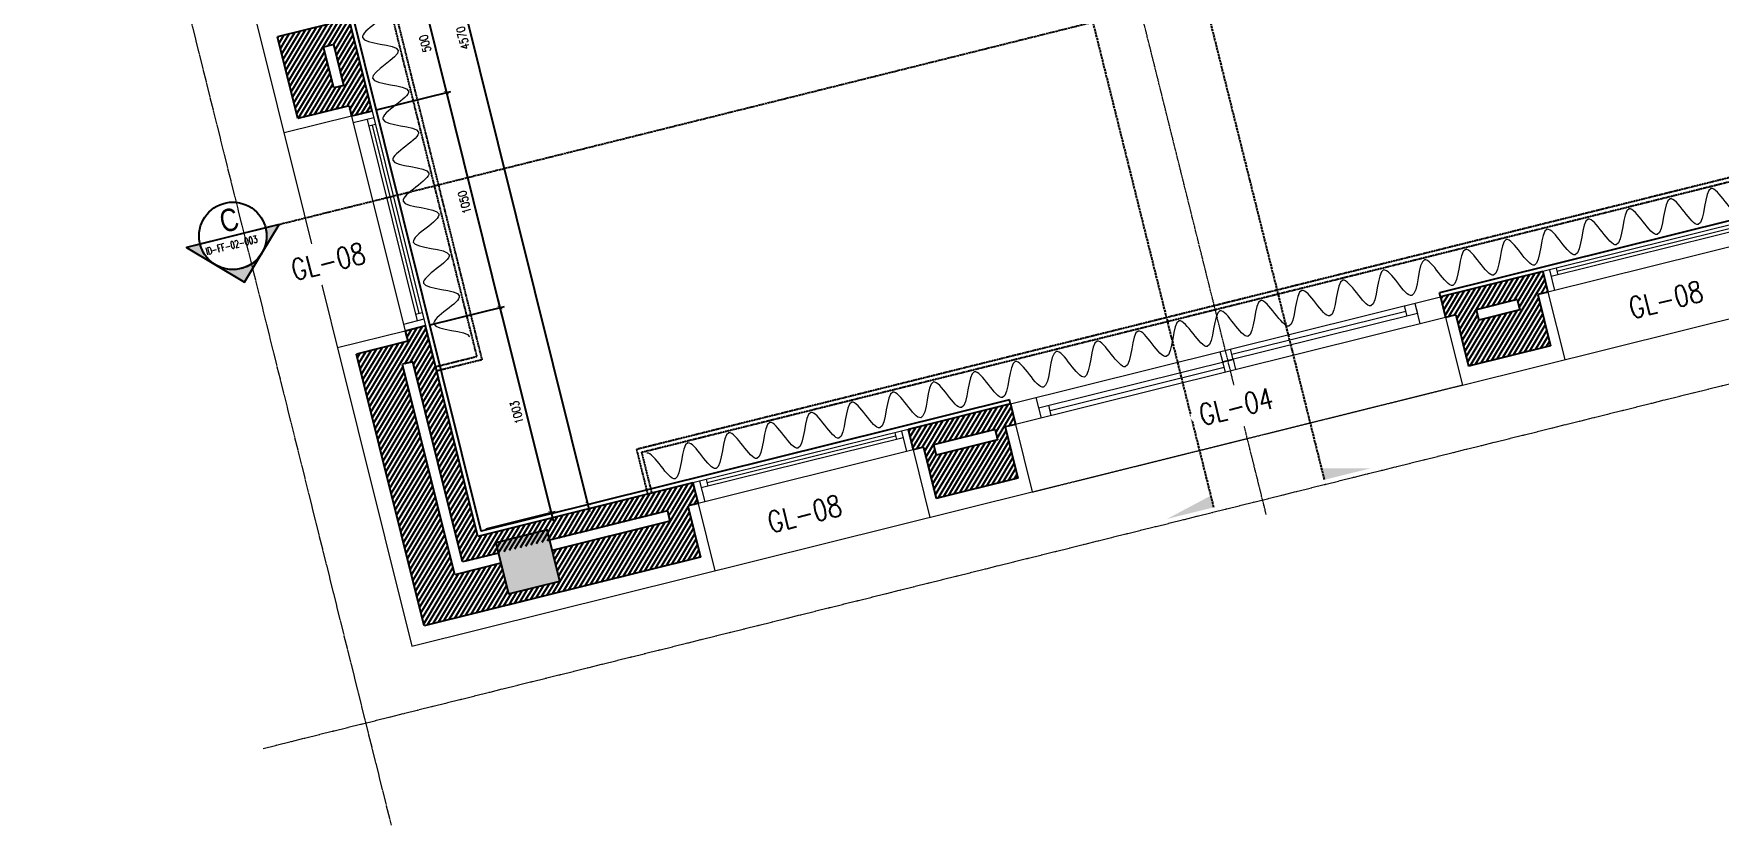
# Model space of a CAD drawing. Header units: inches. Extents: x 122939 to 389145, y 29603 to 574065.
# Drawn here: x 337539 to 345527, y 491025 to 494778 of the extents above; entities that cross this region are included whole.
import ezdxf
from ezdxf.enums import TextEntityAlignment as Align

# ---------------------------------------------------------------- set-up
doc = ezdxf.new("R2010")
doc.units = ezdxf.units.IN
doc.header["$MEASUREMENT"] = 0
doc.set_wipeout_variables(frame=1)
for name, pattern in [('ACAD_ISO04W100', [30, 24, -3, 0, -3]), ('ACAD_ISO10W100', [18, 12, -3, 0, -3]), ('CENTERX2', [4, 2.5, -0.5, 0.5, -0.5]), ('DRAWING LIST$0$PHANTOM-Z', [69.2, 60, -1.4, 2.5, -1.4, 2.5, -1.4]), ('HIDDEN', [0.375, 0.25, -0.125]), ('PHANTOM-Z', [69.2, 60, -1.4, 2.5, -1.4, 2.5, -1.4])]:
    doc.linetypes.add(name, pattern=pattern)
for name, color, linetype in [('0 toilet wall finishing', 8, 'Continuous'), ('A-AXIS', 1, 'Continuous'), ('A-Plaster', 2, 'Continuous'), ('A-WALL', 7, 'Continuous'), ('column', 3, 'Continuous'), ('CQ Wall hatch_CHB', 8, 'Continuous'), ('DETAIL', 1, 'Continuous'), ('Layer7', 8, 'Continuous')]:
    doc.layers.add(name, color=color, linetype=linetype)
for name, color, linetype, lineweight in [('a-cut', 30, 'PHANTOM-Z', 18), ('A-Dim-ID', 9, 'Continuous', 20), ('A-DOOR', 134, 'Continuous', 18), ('A-GLAZ', 134, 'Continuous', 18), ('A-GLAZ-IDEN', 3, 'Continuous', 18), ('A-WALL-TILE', 8, 'Continuous', 9), ('CUTTING LN', 162, 'ACAD_ISO10W100', 25), ('GRC', 41, 'Continuous', 0), ('XREF-V2-FF_COLS$0$A-COLS-PATT', 253, 'Continuous', 20)]:
    doc.layers.add(name, color=color, linetype=linetype, lineweight=lineweight)
doc.styles.add('ID-ARIAL', font='arial.ttf')
doc.styles.add('ID-ROMA', font='ROMANS.shx', dxfattribs={"width": 0.8})
doc.styles.add('ST9', font='romans.shx', dxfattribs={"width": 0.8})
doc.styles.add('TXT2', font='romans.shx', dxfattribs={"width": 0.9})
doc.dimstyles.new('DIM-20', dxfattribs={"dimscale": 1000, "dimtxt": 0.044, "dimasz": 0.035, "dimexe": 0.022, "dimexo": 0.022, "dimgap": 0.022, "dimtad": 1, "dimdec": 0, "dimzin": 0, "dimdsep": 46, "dimtxsty": 'ST9', "dimblk1": 'ARCHTICK', "dimblk2": 'ARCHTICK', "dimsah": 1, "dimcen": 0.088, "dimdle": 0.04, "dimclrd": 256, "dimclre": 256, "dimclrt": 3, "dimadec": 0, "dimazin": 0, "dimtfac": 1, "dimtdec": 0, "dimtix": 1, "dimtofl": 0, "dimtmove": 1, "dimatfit": 3, "dimldrblk": 'CLOSED', "dimfxl": 1, "dimtolj": 1, "dimtzin": 0, "dimarcsym": 0})
pattern_1 = [(225, (-40481.279, -100842.32), (13.258252, -13.258252), [])]

# ---------------------------------------------------------------- blocks, each defined once
blk = doc.blocks.new('DRAWING LIST$0$tail')
at = {"color": 3}
blk.add_solid([(0, 0), (0, 0.125), (0.5, 0)], dxfattribs=at)
blk = doc.blocks.new('XCROSS')
h = blk.add_hatch(color=6)
edge = h.paths.add_edge_path()
edge.add_arc((8059.8, -1671.7), 160, 180, 360, ccw=False)
edge.add_line((7899.8, -1671.7), (7833.5, -1671.7))
edge.add_line((7833.5, -1671.7), (7946.7, -1784.8))
edge.add_line((7946.7, -1784.8), (8059.8, -1897.9))
edge.add_line((8059.8, -1897.9), (8172.9, -1784.8))
edge.add_line((8172.9, -1784.8), (8286.1, -1671.7))
edge.add_line((8286.1, -1671.7), (8219.8, -1671.7))
at = {"color": 181}
blk.add_line((8219.8, -1671.7, 0), (7899.8, -1671.7, 0), dxfattribs=at)
at = {"color": 181, "elevation": 0}
blk.add_lwpolyline([(8219.8, -1671.7, -1), (7899.8, -1671.7), (7833.5, -1671.7), (7946.7, -1784.8), (8059.8, -1897.9), (8172.9, -1784.8), (8286.1, -1671.7)], format="xyb", close=True, dxfattribs=at)
at = {"color": 181}
blk.add_circle((8059.8, -1671.7, 0), 160, dxfattribs=at)
at = {"layer": 'A-AXIS', "elevation": 0}
blk.add_lwpolyline([(8273.2, -1671.7), (7846.4, -1671.7)], dxfattribs=at)
at = {"layer": 'CUTTING LN', "linetype": 'ACAD_ISO04W100', "ltscale": 0.5}
for p, q in [((12259.1, 1980.9, 0), (12259.1, -4042.7, 0)), ((12799.4, 1980.9, 0), (12799.4, -4042.7, 0)), ((8286.1, -1671.7, 0), (17078.1, -1671.7, 0))]:
    blk.add_line(p, q, dxfattribs=at)
at = {"linetype": 'DRAWING LIST$0$PHANTOM-Z', "xscale": -456, "yscale": 456, "zscale": 456, "rotation": 359.9999999999816}
blk.add_blockref('DRAWING LIST$0$tail', (12259.1, -4042.7, 0), dxfattribs=at)
at = {"linetype": 'DRAWING LIST$0$PHANTOM-Z', "xscale": 456.0000000000005, "yscale": 456.0000000000005, "zscale": 456.0000000000005}
blk.add_blockref('DRAWING LIST$0$tail', (12799.4, -4042.7, 0), dxfattribs=at)
at = {"color": 254, "transparency": 16777216, "style": 'ID-ARIAL', "width": 0.8}
blk.add_text('C', height=106.8, rotation=360, dxfattribs=at).set_placement((8017.3, -1647.7, 0))
at = {"color": 0, "ltscale": 2, "transparency": 16777216, "style": 'ID-ROMA', "width": 0.7}
blk.add_text('ID-FF-02-003', height=34.495, rotation=360, dxfattribs=at).set_placement((7917, -1730.1, 0))
blk = doc.blocks.new('_ARCHTICK')
at = {"color": 0, "linetype": 'ByBlock', "const_width": 0.15}
blk.add_lwpolyline([(-0.5, -0.5), (0.5, 0.5)], dxfattribs=at)
blk = doc.blocks.new('*D60')
at = {"layer": 'A-Dim-ID', "lineweight": -2, "transparency": 16777216}
for p, q in [((339043.7, 494902), (339395.9, 494989.6)), ((339364.8, 495023.1), (339504.9, 494460.3)), ((339164.4, 494416.8), (339516.6, 494504.4))]:
    blk.add_line(p, q, dxfattribs=at)
at = {"layer": 'Defpoints', "color": 0, "transparency": 16777216}
for p in [(339022.3, 494896.7), (339495.2, 494499.1), (339143.1, 494411.5)]:
    blk.add_point(p, dxfattribs=at)
at = {"layer": 'A-Dim-ID', "lineweight": -2, "transparency": 16777216, "xscale": 20, "yscale": 20, "zscale": 20}
for p, rotation in [((339374.5, 494984.3), 103.9714232829857), ((339495.2, 494499.1), 283.9714232829857)]:
    blk.add_blockref('_ARCHTICK', p, dxfattribs=dict(at, rotation=rotation))
at = {"layer": 'A-Dim-ID', "color": 3, "transparency": 16777216, "insert": (339394.1, 494731.5), "char_height": 40, "attachment_point": 5, "rotation": 103.97142, "style": 'ST9'}
blk.add_mtext('\\A1;500', dxfattribs=at)
blk = doc.blocks.new('_CLOSED')
at = {"color": 0, "linetype": 'ByBlock'}
for p, q in [((-1, 0.17), (0, 0)), ((-1, 0.17), (-1, -0.17)), ((0, 0), (-1, -0.17)), ((0, 0), (-1, 0))]:
    blk.add_line(p, q, dxfattribs=at)
blk = doc.blocks.new('*D61')
at = {"layer": 'A-Dim-ID', "lineweight": -2, "transparency": 16777216}
for p, q in [((339164.4, 494416.8), (339516.6, 494504.4)), ((339485.6, 494537.9), (339758.4, 493441.3)), ((339417.9, 493397.8), (339770.1, 493485.4))]:
    blk.add_line(p, q, dxfattribs=at)
at = {"layer": 'Defpoints', "color": 0, "transparency": 16777216}
for p in [(339143.1, 494411.5), (339748.7, 493480.1), (339396.6, 493392.5)]:
    blk.add_point(p, dxfattribs=at)
at = {"layer": 'A-Dim-ID', "lineweight": -2, "transparency": 16777216, "xscale": 20, "yscale": 20, "zscale": 20}
for p, rotation in [((339495.2, 494499.1), 103.9714232829857), ((339748.7, 493480.1), 283.9714232829857)]:
    blk.add_blockref('_ARCHTICK', p, dxfattribs=dict(at, rotation=rotation))
at = {"layer": 'A-Dim-ID', "color": 3, "transparency": 16777216, "insert": (339581.2, 493979.5), "char_height": 40, "attachment_point": 5, "rotation": 103.97142, "style": 'ST9'}
blk.add_mtext('\\A1;1050', dxfattribs=at)
blk = doc.blocks.new('*D62')
at = {"layer": 'A-Dim-ID', "lineweight": -2, "transparency": 16777216}
for p, q in [((339417.9, 493397.8), (339770.1, 493485.4)), ((339739.1, 493519), (340000.5, 492468.3)), ((339684.3, 492430.9), (340012.2, 492512.5))]:
    blk.add_line(p, q, dxfattribs=at)
at = {"layer": 'Defpoints', "color": 0, "transparency": 16777216}
for p in [(339396.6, 493392.5, 0), (339990.8, 492507.1), (339662.9, 492425.6, 0)]:
    blk.add_point(p, dxfattribs=at)
at = {"layer": 'A-Dim-ID', "lineweight": -2, "transparency": 16777216, "xscale": 20, "yscale": 20, "zscale": 20}
for p, rotation in [((339748.7, 493480.1), 103.9714232829857), ((339990.8, 492507.1), 283.9714232829857)]:
    blk.add_blockref('_ARCHTICK', p, dxfattribs=dict(at, rotation=rotation))
at = {"layer": 'A-Dim-ID', "color": 3, "transparency": 16777216, "insert": (339829, 492983.5), "char_height": 40, "attachment_point": 5, "rotation": 103.97142, "style": 'ST9'}
blk.add_mtext('\\A1;1003', dxfattribs=at)
blk = doc.blocks.new('*D72')
at = {"layer": 'A-Dim-ID', "lineweight": -2, "transparency": 16777216}
for p, q in [((340175.4, 492511.9), (339052.8, 497023.9)), ((340144.4, 492545.4), (340144.4, 492545.4))]:
    blk.add_line(p, q, dxfattribs=at)
at = {"layer": 'Defpoints', "color": 0, "transparency": 16777216}
for p in [(339062.5, 496985.1, 0), (339062.5, 496985.1), (340165.8, 492550.7, 0)]:
    blk.add_point(p, dxfattribs=at)
at = {"layer": 'A-Dim-ID', "lineweight": -2, "transparency": 16777216, "xscale": 20, "yscale": 20, "zscale": 20}
for p, rotation in [((339062.5, 496985.1), 103.9714232829857), ((340165.8, 492550.7), 283.9714232829857)]:
    blk.add_blockref('_ARCHTICK', p, dxfattribs=dict(at, rotation=rotation))
at = {"layer": 'A-Dim-ID', "color": 3, "transparency": 16777216, "insert": (339573.4, 494757.8), "char_height": 40, "attachment_point": 5, "rotation": 103.97142, "style": 'ST9'}
blk.add_mtext('\\A1;4570', dxfattribs=at)
blk = doc.blocks.new('TAG-WIN')
at = {"color": 1}
blk.add_wipeout([(-3.34, 0), (3.34, 0), (4.5, 2.01), (3.34, 4), (-3.34, 4), (-4.5, 2)], dxfattribs=at)
at = {"color": 2, "style": 'TXT2', "width": 0.8}
blk.add_attdef('AW01', text='', height=2, dxfattribs=at).set_placement((0, 2), align=Align.MIDDLE)
blk = doc.blocks.new('floor plan')
at = {"layer": 'CQ Wall hatch_CHB'}
h = blk.add_hatch(dxfattribs=at)
h.set_pattern_fill('ANSI31,_O', color=8, scale=150, angle=166.02858)
h.set_pattern_definition(pattern_1)
h.paths.add_polyline_path([(-3831.4, -4185.5), (-4031.4, -4185.5), (-4031.4, -5513.2), (-2681.6, -5513.2), (-2681.6, -5263.2), (-2781.6, -5263.2), (-2781.4, -5313.2), (-3356.7, -5313.2), (-3356.7, -5462.9), (-3781.4, -5462.9), (-3606.7, -5462.9), (-3606.7, -5313.2), (-3831.4, -5313.2), (-3831.4, -4285.5), (-3781.6, -4285.5), (-3781.6, -4185.5)])
h.paths.add_polyline_path([(-4031.4, -1485.5), (-3781.6, -1485.5), (-3781.7, -1385.5), (-3831.7, -1385.5), (-3831.4, -527.9), (-4031.4, -528.2)])
h.paths.add_polyline_path([(-3831.4, -2635.5), (-4031.4, -2635.5), (-4031.4, -3035.5), (-3781.6, -3035.5), (-3781.6, -2935.5), (-3831.4, -2935.5), (-3831.4, -2735.5), (-3781.7, -2735.5), (-3781.6, -2635.5)])
h = blk.add_hatch(dxfattribs=at)
h.set_pattern_fill('ANSI31,_O', color=8, scale=150, angle=166.02858)
h.set_pattern_definition(pattern_1)
h.paths.add_polyline_path([(-3681.4, -4135.5), (-3781.4, -4135.5), (-3781.4, -5263.2), (-3181.4, -5263.2), (-3181.4, -5263.2), (-2631.7, -5263.2), (-2631.7, -5163.2), (-3681.4, -5163.2)])
h.paths.add_polyline_path([(-3681.4, -2585.5), (-3781.4, -2585.5), (-3781.4, -3085.5), (-3681.4, -3085.5)])
h.paths.add_polyline_path([(-3781.4, -1535.5), (-3681.4, -1535.5), (-3681.4, -527.9), (-3781.4, -527.9)])
h = blk.add_hatch(dxfattribs=at)
h.set_pattern_fill('ANSI31,_O', color=8, scale=150, angle=166.02858)
h.set_pattern_definition(pattern_1)
h.paths.add_polyline_path([(-1131.7, -5513.2), (-1131.7, -5263.2), (-1081.7, -5263.2), (-1081.7, -5163.2), (-1131.7, -5163.2), (-1581.7, -5163.2), (-1581.7, -5263.2), (-1181.4, -5263.2), (-1181.4, -5313.2), (-1481.7, -5313.2), (-1481.7, -5263.2), (-1531.7, -5263.2), (-1531.7, -5313.2), (-1531.7, -5513.2)])
h = blk.add_hatch(dxfattribs=at)
h.set_pattern_fill('ANSI31,_O', color=8, scale=150, angle=166.02858)
h.set_pattern_definition(pattern_1)
h.paths.add_polyline_path([(1168.3, -5313.2), (1168.3, -5263.2), (1368.3, -5263.2), (1368.3, -5313.2)], flags=16)
h.paths.add_polyline_path([(1468.3, -5513.2), (1468.3, -5263.2), (1518.3, -5263.2), (1518.3, -5163.2), (1018.3, -5163.2), (1018.3, -5263.2), (1068.3, -5263.2), (1068.4, -5513.2)])
at = {"layer": 'XREF-V2-FF_COLS$0$A-COLS-PATT'}
blk.add_hatch(color=256, dxfattribs=at).paths.add_polyline_path([(-3606.4, -5462.9), (-3356.4, -5462.9), (-3356.4, -5212.9), (-3606.4, -5212.9)])
at = {"layer": 'A-DOOR'}
for p, q in [((-6.7, -5213.2, 0), (-6.7, -5163.2, 0)), ((-6.7, -5188.2, 0), (843.3, -5188.2, 0)), ((843.3, -5213.2, 0), (843.3, -5163.2, 0)), ((-906.7, -5263.2, 0), (-906.7, -5213.2, 0)), ((-906.7, -5238.2, 0), (-56.7, -5238.2, 0)), ((-56.7, -5263.2, 0), (-56.7, -5213.2, 0))]:
    blk.add_line(p, q, dxfattribs=at)
at = {"layer": 'A-DOOR', "color": 9, "linetype": 'HIDDEN'}
blk.add_line((-1081.7, -5593.2), (1018.3, -5593.2, 0), dxfattribs=at)
at = {"layer": 'A-DOOR'}
blk.add_lwpolyline([(-1081.7, -5263.2), (-1081.7, -5163.2), (1018.3, -5163.2), (1018.3, -5263.2)], close=True, dxfattribs=at)
for points in [[(-1081.7, -5163.2), (-956.7, -5163.2), (-956.7, -5263.2)], [(893.3, -5163.2), (893.3, -5213.2), (-56.7, -5213.2), (-56.7, -5163.2)], [(893.3, -5163.2), (893.3, -5263.2)], [(-956.7, -5213.2), (-6.7, -5213.2), (-6.7, -5263.2)]]:
    blk.add_lwpolyline(points, dxfattribs=at)
at = {"layer": 'A-GLAZ'}
for p, q in [((-3781.7, -3085.5), (-3781.6, -4135.5)), ((-3681.7, -3085.5), (-3681.6, -4135.5)), ((-3681.7, -3118), (-3781.7, -3118)), ((-3714.2, -3118), (-3714.1, -4103)), ((-3681.7, -3150.5), (-3714.2, -3150.5)), ((-3697.9, -3150.5), (-3697.9, -4070.5)), ((-3681.6, -4070.5), (-3714.1, -4070.5)), ((-3681.6, -4103), (-3781.6, -4103)), ((-1581.7, -5163.2, 0), (-2631.7, -5163.2, 0)), ((-2599.2, -5163.2, 0), (-2599.2, -5263.2, 0)), ((-2566.7, -5163.2, 0), (-2566.7, -5195.7, 0)), ((-1646.7, -5179.4, 0), (-2566.7, -5179.4, 0)), ((-1646.7, -5163.2, 0), (-1646.7, -5195.7, 0)), ((-1614.2, -5163.2, 0), (-1614.2, -5263.2, 0)), ((2568.3, -5163.2, 0), (1518.3, -5163.2, 0)), ((1550.8, -5163.2, 0), (1550.8, -5263.2, 0)), ((1583.3, -5163.2, 0), (1583.3, -5195.7, 0)), ((2503.3, -5179.4, 0), (1583.3, -5179.4, 0)), ((-1581.7, -5263.2, 0), (-2631.7, -5263.2, 0)), ((-1614.2, -5195.7, 0), (-2599.2, -5195.7, 0)), ((2568.3, -5263.2, 0), (1518.3, -5263.2, 0)), ((2535.8, -5195.7, 0), (1550.8, -5195.7, 0))]:
    blk.add_line(p, q, dxfattribs=at)
at = {"layer": 'A-Plaster'}
for p, q in [((-1081.7, -5163.2), (-1081.7, -5143.2, 0)), ((1018.3, -5163.2), (1018.3, -5143.2))]:
    blk.add_line(p, q, dxfattribs=at)
at = {"layer": 'A-Plaster', "elevation": 0}
for points in [[(-1081.7, -5143.2), (-3661.7, -5143.2), (-3660.8, -568.5)], [(3598.3, -568.5), (3598.3, -5143.2), (1018.3, -5143.2)]]:
    blk.add_lwpolyline(points, dxfattribs=at)
at = {"layer": 'A-WALL'}
for p, q in [((-4031.7, -3035.5), (-4031.7, -2635.5)), ((-3781.6, -2635.5), (-4031.7, -2635.5)), ((-3681.6, -3085.5), (-3681.6, -2585.5)), ((-3831.7, -2935.5), (-3831.7, -2735.5)), ((-3781.6, -2735.5), (-3831.6, -2735.5)), ((-3781.7, -2935.5, 0), (-3781.7, -2735.5, 0)), ((-3781.6, -2935.5), (-3831.6, -2935.5)), ((-3781.6, -3035.5), (-4031.7, -3035.5)), ((-3781.6, -3035.5), (-3781.6, -3085.5)), ((-3681.6, -3085.5), (-3781.6, -3085.5)), ((-3781.6, -4135.5), (-3781.6, -4185.5, 0)), ((-3681.6, -4135.5), (-3781.6, -4135.5)), ((-3681.7, -5163.2), (-3681.6, -4135.5)), ((-4031.7, -5513.2), (-4031.7, -4185.5)), ((-3781.6, -4185.5), (-4031.7, -4185.5)), ((-3831.7, -5313.2), (-3831.7, -4285.5)), ((-3781.6, -4285.5), (-3831.6, -4285.5)), ((-3781.7, -5263.2), (-3781.7, -4285.5, 0)), ((-2631.7, -5163.2, 0), (-3681.7, -5163.2)), ((-2631.7, -5163.2, 0), (-2631.7, -5263.2, 0)), ((-1581.7, -5163.2, 0), (-1581.7, -5263.2, 0)), ((-1081.7, -5163.2), (-1581.7, -5163.2, 0)), ((-1081.7, -5163.2), (-1081.7, -5263.2)), ((1518.3, -5163.2, 0), (1018.3, -5163.2)), ((1018.3, -5163.2), (1018.3, -5263.2)), ((1518.3, -5163.2, 0), (1518.3, -5263.2, 0)), ((-3606.7, -5263.2), (-3781.7, -5263.2, 0)), ((-3781.7, -5263.2, 0), (-3781.7, -5263.2)), ((-2781.6, -5263.2, 0), (-3356.7, -5263.2, 0)), ((-2781.6, -5263.2, 0), (-2781.6, -5313.2, 0)), ((-2631.7, -5263.2, 0), (-2681.6, -5263.2)), ((-2681.6, -5263.2, 0), (-2681.6, -5513.2, 0)), ((-1531.7, -5263.2, 0), (-1581.7, -5263.2, 0)), ((-1531.7, -5263.2, 0), (-1531.7, -5513.2, 0)), ((-1481.7, -5263.2, 0), (-1481.7, -5313.2, 0)), ((-1181.7, -5263.2), (-1481.7, -5263.2, 0)), ((-1181.7, -5263.2), (-1181.7, -5313.2)), ((-1081.7, -5263.2), (-1131.7, -5263.2, 0)), ((-1131.7, -5263.2), (-1131.7, -5513.2)), ((1068.3, -5263.2), (1018.3, -5263.2)), ((1068.3, -5263.2), (1068.3, -5513.2)), ((1368.3, -5263.2, 0), (1168.3, -5263.2, 0)), ((1168.3, -5263.2), (1168.3, -5313.2)), ((1368.3, -5263.2, 0), (1368.3, -5313.2, 0)), ((1518.3, -5263.2, 0), (1468.3, -5263.2)), ((1468.3, -5263.2, 0), (1468.3, -5513.2, 0)), ((-3606.7, -5313.2), (-3831.7, -5313.2)), ((-2781.6, -5313.2, 0), (-3356.7, -5313.2, 0)), ((-1181.7, -5313.2), (-1481.7, -5313.2, 0)), ((1368.3, -5313.2, 0), (1168.3, -5313.2, 0)), ((-2681.6, -5513.2, 0), (-4031.7, -5513.2)), ((-1131.7, -5513.2, 0), (-1531.7, -5513.2, 0)), ((1468.3, -5513.2, 0), (1068.3, -5513.2, 0))]:
    blk.add_line(p, q, dxfattribs=at)
at = {"layer": 'A-WALL-TILE'}
for p, q in [((-4111.7, -607.9), (-4111.7, -5593.2)), ((-3781.6, -3085.5), (-4111.6, -3085.5)), ((-3781.6, -4135.5), (-4111.6, -4135.5)), ((-2631.7, -5263.2, 0), (-2631.7, -5593.2, 0)), ((-1581.7, -5263.2, 0), (-1581.7, -5593.2, 0)), ((-1081.7, -5263.2), (-1081.7, -5593.2)), ((1018.3, -5263.2), (1018.3, -5593.2)), ((1518.3, -5263.2, 0), (1518.3, -5593.2, 0)), ((-4111.7, -5593.2), (-1081.7, -5593.2)), ((1018.3, -5593.2), (4048.3, -5593.2))]:
    blk.add_line(p, q, dxfattribs=at)
at = {"layer": 'column'}
blk.add_lwpolyline([(-3606.4, -5462.9), (-3356.4, -5462.9), (-3356.4, -5212.9), (-3606.4, -5212.9)], close=True, dxfattribs=at)
at = {"layer": 'A-GLAZ-IDEN', "xscale": 49.99999999999999, "yscale": 49.99999999999999, "zscale": 49.99999999999999}
for p, values in [((-2154.1, -5533.1, 0), {'AW01': 'GL-08'}), ((-46.9, -5533.1, 0), {'AW01': 'GL-04'}), ((2051.9, -5533.1, 0), {'AW01': 'GL-08'})]:
    blk.add_blockref('TAG-WIN', p, dxfattribs=at).add_auto_attribs(values)
blk.add_blockref('TAG-WIN', (-4056, -3827.5, 0), dxfattribs=at).add_auto_attribs({'AW01': 'GL-08'})
blk = doc.blocks.new('curtain2')
at = {"layer": 'A-GLAZ'}
blk.add_line((7730, 2442.6), (7762.5, 2442.6), dxfattribs=at)
at = {"layer": 'DETAIL', "color": 8, "lineweight": 0, "ltscale": 500}
for points in [[(619.6, 4155.4), (616.5, 4122.4), (321.2, 4056.1), (769.6, 3956.5), (319.6, 3856.5), (769.6, 3756.5), (319.6, 3656.5), (769.6, 3556.5), (319.6, 3456.5), (769.6, 3356.5), (319.6, 3256.5), (769.6, 3156.5), (319.6, 3056.5), (769.6, 2956.5), (320, 2856.6), (618.8, 2790), (619.6, 2756.7)], [(7551.3, 4155.4), (7554.3, 4122.4), (7849.7, 4056.1), (7401.2, 3956.5), (7851.2, 3856.5), (7401.2, 3756.5), (7851.2, 3656.5), (7401.2, 3556.5), (7851.2, 3456.5), (7401.2, 3356.5), (7851.2, 3256.5), (7401.2, 3156.5), (7851.2, 3056.5), (7401.2, 2956.5), (7850.8, 2856.6), (7552, 2790), (7551.2, 2756.7)], [(619.6, 2756.7), (616.5, 2723.7), (321.2, 2657.4), (769.6, 2557.8), (319.6, 2457.8), (769.6, 2357.8), (319.6, 2257.8), (769.6, 2157.8), (319.6, 2057.8), (769.6, 1957.8), (319.6, 1857.8), (769.6, 1757.8), (319.6, 1657.8), (769.6, 1557.8), (320, 1457.8), (618.9, 1391.3), (619.6, 1358)], [(7551.2, 2756.7), (7554.3, 2723.7), (7849.6, 2657.4), (7401.2, 2557.8), (7851.2, 2457.8), (7401.2, 2357.8), (7851.2, 2257.8), (7401.2, 2157.8), (7851.2, 2057.8), (7401.2, 1957.8), (7851.2, 1857.8), (7401.2, 1757.8), (7851.2, 1657.8), (7401.2, 1557.8), (7850.8, 1457.8), (7552, 1391.3), (7551.2, 1358)], [(2701.1, 619.2, 0), (2668.1, 616.2, 0), (2601.8, 320.8, 0), (2502.2, 769.3, 0), (2402.2, 319.3, 0), (2302.2, 769.3, 0), (2202.2, 319.3, 0), (2102.2, 769.3, 0), (2002.2, 319.3, 0), (1902.2, 769.3, 0), (1802.2, 319.3, 0), (1702.2, 769.3, 0), (1602.2, 319.3, 0), (1502.2, 769.3, 0), (1402.3, 319.7, 0), (1335.7, 618.5, 0), (1302.4, 619.3, 0)], [(4099.8, 619.2, 0), (4066.9, 616.1, 0), (4000.5, 320.8, 0), (3900.9, 769.2, 0), (3800.9, 319.2, 0), (3700.9, 769.2, 0), (3600.9, 319.2, 0), (3500.9, 769.2, 0), (3400.9, 319.2, 0), (3300.9, 769.2, 0), (3200.9, 319.2, 0), (3100.9, 769.2, 0), (3000.9, 319.2, 0), (2900.9, 769.2, 0), (2801, 319.6, 0), (2734.4, 618.5, 0), (2701.1, 619.2, 0)], [(5498.5, 619.1, 0), (5465.6, 616.1, 0), (5399.2, 320.8, 0), (5299.6, 769.2, 0), (5199.6, 319.2, 0), (5099.6, 769.2, 0), (4999.6, 319.2, 0), (4899.6, 769.2, 0), (4799.6, 319.2, 0), (4699.6, 769.2, 0), (4599.6, 319.2, 0), (4499.6, 769.2, 0), (4399.6, 319.2, 0), (4299.6, 769.2, 0), (4199.7, 319.6, 0), (4133.1, 618.4, 0), (4099.8, 619.2, 0)], [(6897.3, 619.1, 0), (6864.3, 616.1, 0), (6797.9, 320.7, 0), (6698.3, 769.1, 0), (6598.3, 319.2, 0), (6498.3, 769.2, 0), (6398.3, 319.2, 0), (6298.3, 769.2, 0), (6198.3, 319.2, 0), (6098.3, 769.2, 0), (5998.3, 319.2, 0), (5898.3, 769.2, 0), (5798.3, 319.2, 0), (5698.3, 769.2, 0), (5598.4, 319.5, 0), (5531.8, 618.4, 0), (5498.5, 619.1, 0)]]:
    blk.add_open_spline(points, degree=3, knots=[1114.489127, 1114.489127, 1114.489127, 1114.489127, 1292.907346, 1473.18491, 1653.462474, 1833.740037, 2014.017601, 2194.295165, 2374.572729, 2554.850292, 2735.127856, 2915.40542, 3095.682984, 3275.960547, 3456.238111, 3636.043091, 3636.043091, 3636.043091, 3636.043091], dxfattribs=at)
at = {"layer": 'Layer7', "linetype": 'HIDDEN', "ltscale": 10}
for p, q in [((650, 4277.6), (430, 4277.6)), ((630, 4257.6), (430, 4257.6)), ((630, 4257.6), (630, 1257.6)), ((650, 4277.6), (650, 1237.6)), ((7510, 4277.6), (7730, 4277.6)), ((7510, 4277.6), (7510, 1237.6)), ((7530, 4257.6), (7730, 4257.6)), ((7530, 4257.6), (7530, 1257.6)), ((630, 1257.6), (430, 1257.6)), ((650, 1237.6), (430, 1237.6)), ((7510, 1237.6), (7730, 1237.6)), ((7530, 1257.6), (7730, 1257.6)), ((1260, 430, 0), (1260, 650, 0)), ((1260, 650, 0), (6900, 650, 0)), ((6900, 430, 0), (6900, 650, 0)), ((1280, 430, 0), (1280, 630, 0)), ((1280, 630, 0), (6880, 630, 0)), ((6880, 430, 0), (6880, 630, 0))]:
    blk.add_line(p, q, dxfattribs=at)

msp = doc.modelspace()

# ---------------------------------------------------------------- linework, layer by layer
at = {"layer": 'Layer7', "linetype": 'CENTERX2', "lineweight": 0, "ltscale": 3}
msp.add_line((343380.258, 492498.542, 0), (341751.178, 499046.335, 0), dxfattribs=at)

# ---------------------------------------------------------------- block references
at = {"layer": '0 toilet wall finishing', "rotation": 13.97142328298568}
msp.add_blockref('XCROSS', (330258.149, 493495.94, 0), dxfattribs=at)

# ---------------------------------------------------------------- dimensions: what is measured, and where the dimension line sits
at = {"layer": 'A-Dim-ID'}
for base, p1, p2, picture, middle in [((339062.483, 496985.131, 0), (340165.771, 492550.678), (339062.483, 496985.131, 0), '*D72', (339573.368, 494757.764, 0)), ((339495.226, 494499.072, 0), (339022.335, 494896.661, 0), (339143.058, 494411.454, 0), '*D60', (339394.109, 494731.536, 0)), ((339748.736, 493480.136, 0), (339143.058, 494411.454, 0), (339396.568, 493392.517, 0), '*D61', (339581.223, 493979.464, 0)), ((339990.813, 492507.149, 0), (339396.566, 493392.516), (339662.904, 492425.565), '*D62', (339829.017, 492983.502, 0))]:
    dim = msp.add_linear_dim(base=base, p1=p1, p2=p2, angle=103.9714233, dimstyle='DIM-20', override={"dimtxt": 0.04, "dimasz": 0.02}, dxfattribs=at)
    dim.commit()
    dim.dimension.update_dxf_attribs({"geometry": picture, "text_midpoint": middle})

# ---------------------------------------------------------------- next in the draw order: block references
at = {"layer": 'GRC', "rotation": 13.9714232829857}
msp.add_blockref('floor plan', (341970.824, 498294.599, 0), dxfattribs=at)

# ---------------------------------------------------------------- next in the draw order: linework, layer by layer
at = {"layer": 'a-cut'}
for p, q in [((337539.486, 497833.166, 0), (339233.244, 491025.407, 0)), ((338627.317, 491389.897, 0), (348020.947, 493727.016, 0))]:
    msp.add_line(p, q, dxfattribs=at)

# ---------------------------------------------------------------- next in the draw order: block references
at = {"rotation": 13.97142328298565}
msp.add_blockref('curtain2', (339331.219, 491874.172, 0), dxfattribs=at)

doc.saveas('drawing.dxf')
